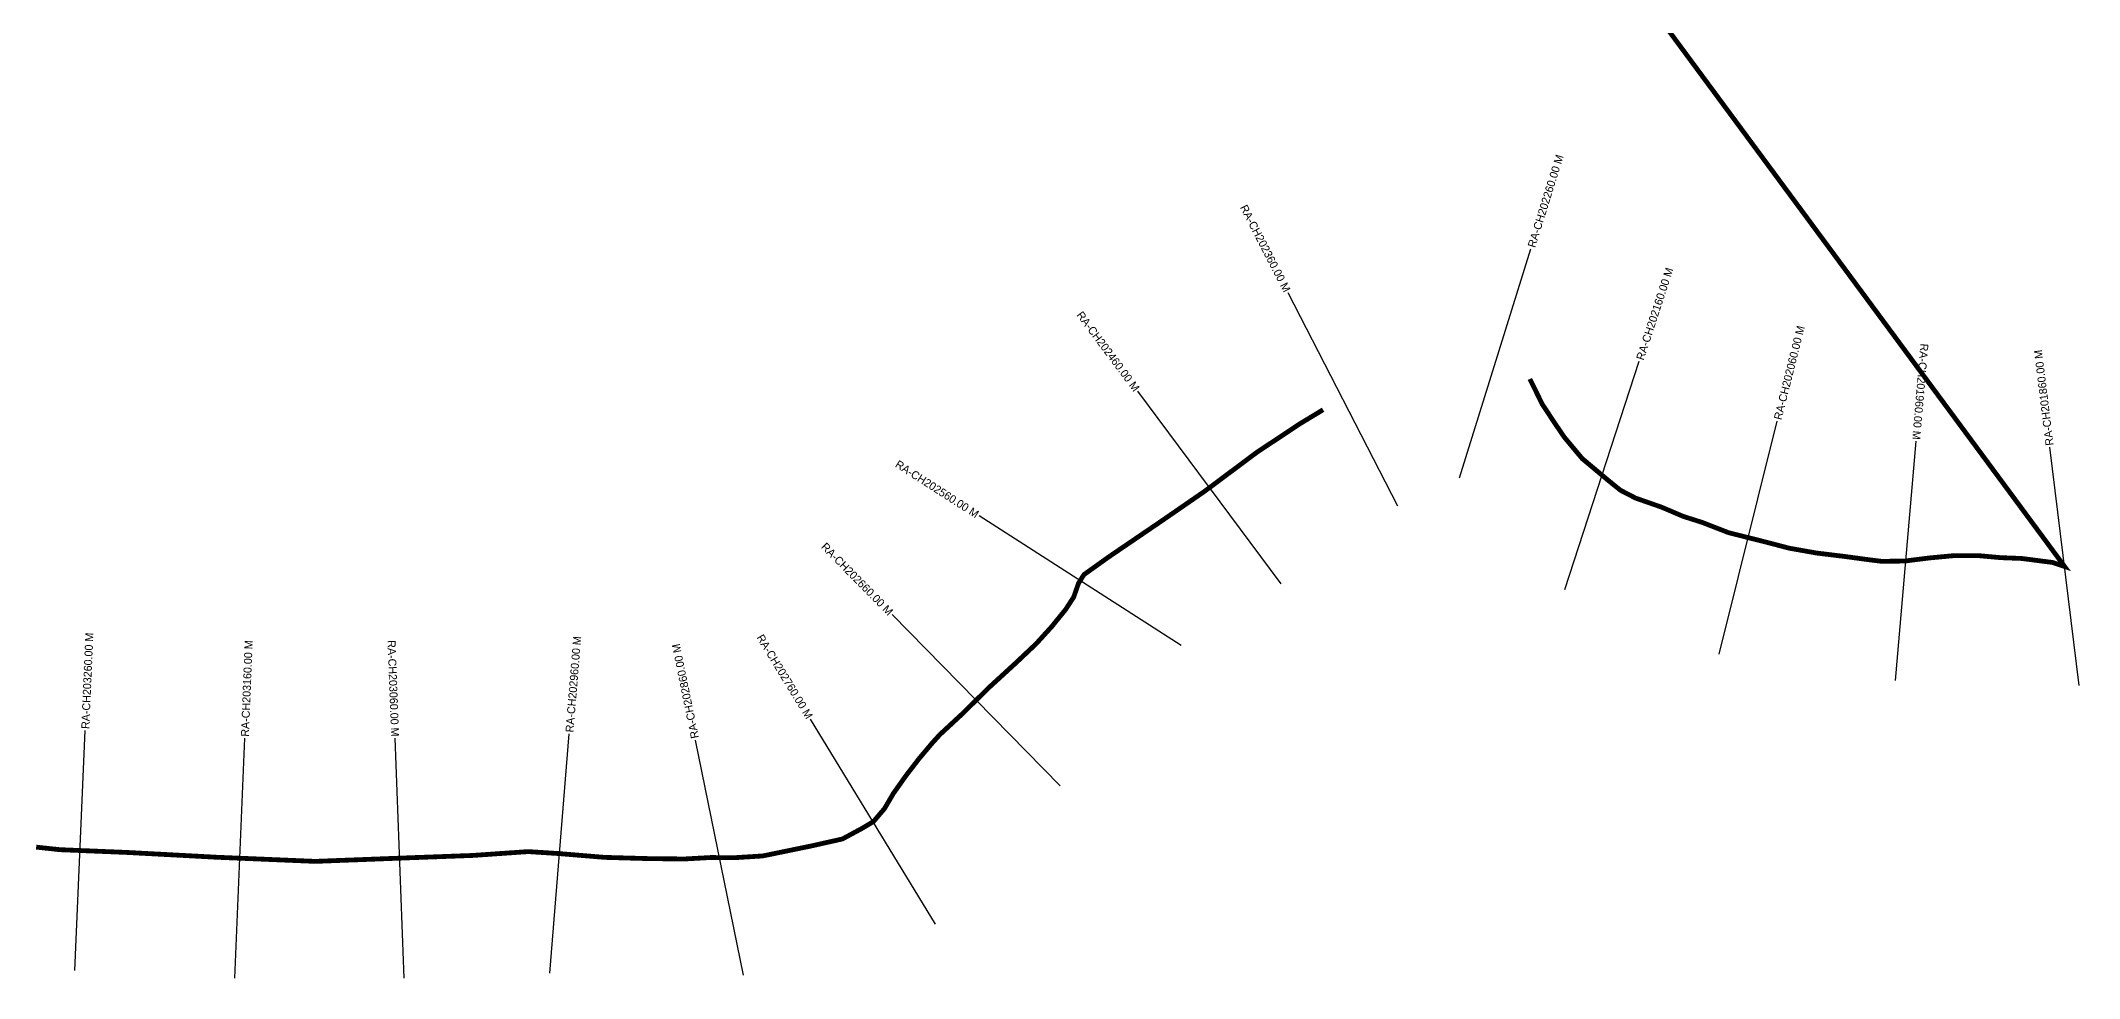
# Model space of a CAD drawing. Header units: metres. Extents: x 269105 to 279758, y 2076381 to 2090619.
# Drawn here: x 275902 to 277175, y 2080150 to 2080735 of the extents above; entities that cross this region are included whole.
import ezdxf
from ezdxf.enums import TextEntityAlignment as Align

# ---------------------------------------------------------------- set-up
doc = ezdxf.new("R2010")
doc.units = ezdxf.units.M
for name, color, linetype in [('CS', 134, 'Continuous'), ('CSMark', 210, 'Continuous'), ('NATURALLY PROTECTED', 3, 'Continuous')]:
    doc.layers.add(name, color=color, linetype=linetype)

msp = doc.modelspace()

# ---------------------------------------------------------------- linework, layer by layer
at = {"layer": 'CS'}
for p, q in [((276788.1, 2080462.2), (276832.7, 2080605.4)), ((276749.6, 2080444.5), (276681, 2080577.9)), ((276854, 2080392.5), (276900.5, 2080535.1)), ((276676.8, 2080396.1), (276587.2, 2080516.3)), ((276950.3, 2080352.2), (276986.6, 2080497.7)), ((277060.6, 2080335.7), (277073.5, 2080485.1)), ((277175.4, 2080332.5), (277157.1, 2080481.4)), ((276614.2, 2080357.5), (276488, 2080438.5)), ((276538.7, 2080269.9), (276433.6, 2080376.8)), ((275923, 2080154.6), (275929.4, 2080304.4)), ((276219.7, 2080152.8), (276231.9, 2080302.3)), ((276460.7, 2080183.4), (276382.7, 2080311.5)), ((276023, 2080149.7), (276029.1, 2080299.6)), ((276128.8, 2080149.8), (276123.1, 2080299.7)), ((276340.7, 2080151.6), (276310.7, 2080298.5))]:
    msp.add_line(p, q, dxfattribs=at)
at = {"layer": 'NATURALLY PROTECTED', "const_width": 3, "flags": 128}
for points in [[(269635.4, 2090596.9), (277166.2, 2080406.9), (277158.7, 2080409.4), (277151.7, 2080410.3), (277139.4, 2080411.9), (277126.3, 2080412.4), (277113, 2080413.6), (277096.4, 2080413.6), (277081.5, 2080412.2), (277066.5, 2080410.3), (277051.9, 2080410.1), (277041.7, 2080411.4), (277029.2, 2080413.1), (277011.2, 2080415.3), (276994.2, 2080418.3), (276981.3, 2080421.7), (276956.3, 2080428), (276939.8, 2080434.4), (276927.9, 2080438.2), (276914.5, 2080443.9), (276898.2, 2080449.6), (276888.7, 2080454.5), (276880.8, 2080460.9), (276864.8, 2080474.3), (276853.6, 2080487.7), (276848.7, 2080494.9), (276840, 2080508), (276832.1, 2080524)], [(276702.9, 2080504.8), (276687.9, 2080495.7), (276661.4, 2080478.1), (276629.1, 2080454), (276602.7, 2080435.8), (276568.6, 2080412.6), (276553.5, 2080401.8), (276550.1, 2080396.4), (276547.1, 2080387.8), (276542.1, 2080380.1), (276533.5, 2080369.5), (276523.7, 2080358.7), (276511, 2080346.7), (276494.4, 2080331.5), (276477.2, 2080314.6), (276463.4, 2080301.8), (276458.5, 2080296.4), (276450.5, 2080286.9), (276442.4, 2080276.4), (276434.4, 2080265.1), (276428.9, 2080255.7), (276422, 2080247.6), (276415, 2080243.4), (276402.6, 2080236.7), (276383, 2080232.3), (276352.8, 2080226.1), (276335.3, 2080225), (276320.2, 2080225.1), (276304, 2080224.2), (276282.5, 2080224.4), (276254, 2080225.2), (276225.1, 2080227.6), (276206.2, 2080228.8), (276171.6, 2080226.4), (276133.5, 2080225), (276073.2, 2080222.7), (276011.1, 2080225.3), (275990.8, 2080226.4), (275955.1, 2080228.3), (275913.7, 2080230), (275898.8, 2080231.6)]]:
    msp.add_lwpolyline(points, dxfattribs=at)

# ---------------------------------------------------------------- texts
at = {"layer": 'CSMark'}
for s, rotation, p in [('RA-CH202260.00 M', 72.7196, (276833, 2080606.4)), ('RA-CH202160.00 M', 71.9403, (276900.8, 2080536.1)), ('RA-CH202060.00 M', 75.9843, (276986.9, 2080498.7)), ('RA-CH201860.00 M', 97.0064, (277156.9, 2080482.4)), ('RA-CH203260.00 M', 87.5324, (275929.5, 2080305.4)), ('RA-CH203160.00 M', 87.6607, (276029.2, 2080300.6)), ('RA-CH202960.00 M', 85.3206, (276232, 2080303.3)), ('RA-CH202860.00 M', 101.5708, (276310.5, 2080299.5))]:
    msp.add_text(s, height=5, rotation=rotation, dxfattribs=at).set_placement(p, align=Align.MIDDLE_LEFT)
for s, rotation, p in [('RA-CH202360.00 M', 297.2126, (276680.6, 2080578.8)), ('RA-CH202460.00 M', 306.7126, (276586.6, 2080517.1)), ('RA-CH201960.00 M', 265.0629, (277073.5, 2080486.1)), ('RA-CH202560.00 M', 327.333, (276487.1, 2080439)), ('RA-CH202660.00 M', 314.5165, (276432.9, 2080377.6)), ('RA-CH203060.00 M', 272.1731, (276123.1, 2080300.7)), ('RA-CH202760.00 M', 301.3561, (276382.2, 2080312.4))]:
    msp.add_text(s, height=5, rotation=rotation, dxfattribs=at).set_placement(p, align=Align.MIDDLE_RIGHT)

doc.saveas('drawing.dxf')
